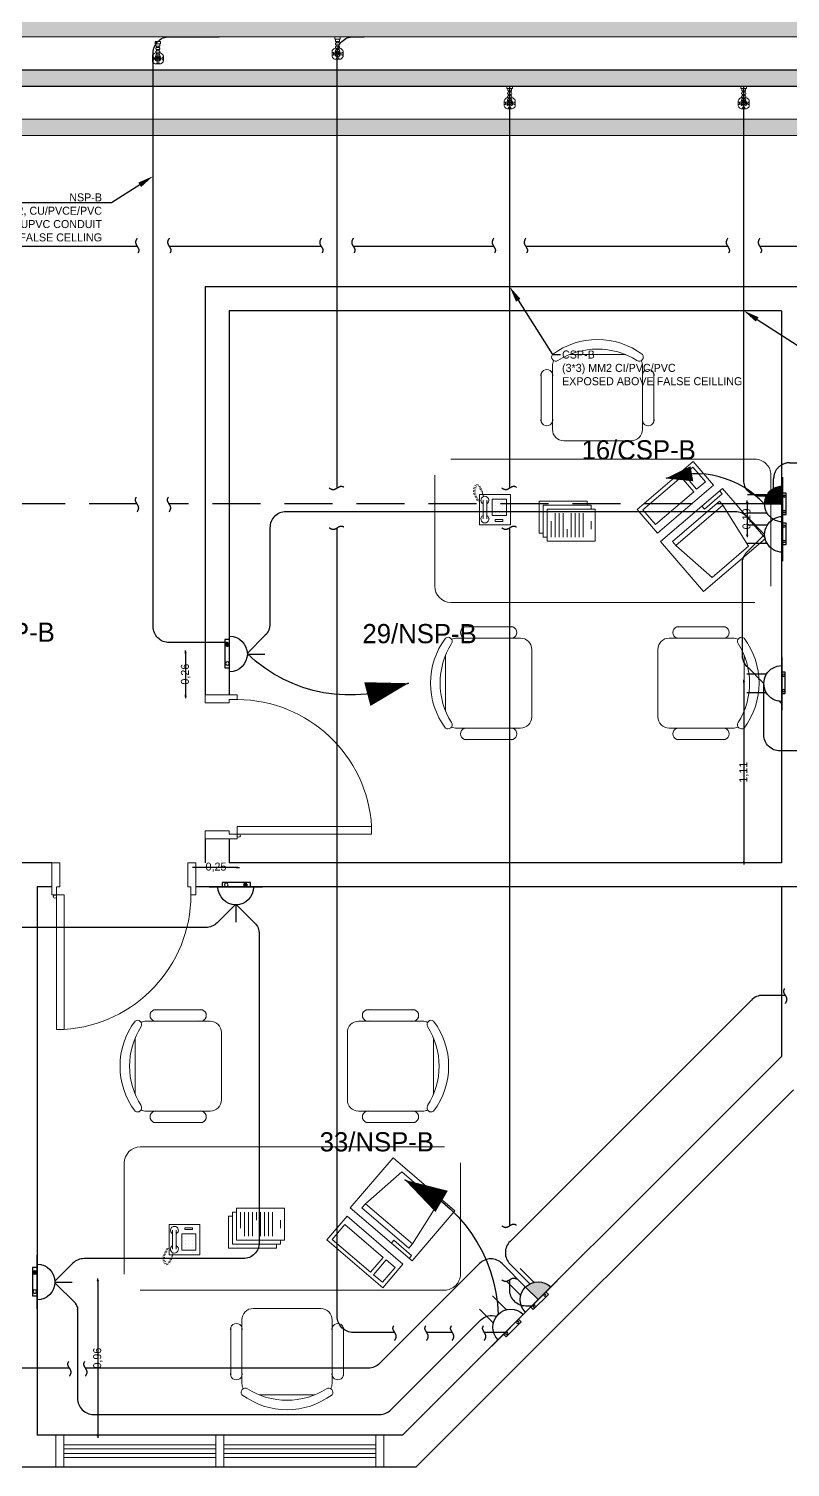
# Model space of a CAD drawing. Extents: x -1451 to 148, y -12854 to 856.
# Drawn here: x 60.62 to 65.38, y 338.9 to 347.89 of the extents above; entities that cross this region are included whole.
import ezdxf
from ezdxf import colors
from ezdxf.entities.mleader import LeaderData, LeaderLine
from ezdxf.enums import TextEntityAlignment as Align
from ezdxf.math import Vec2, Vec3

# ---------------------------------------------------------------- set-up
doc = ezdxf.new("R2010")
doc.units = 0
doc.header["$LTSCALE"] = 0.15
for name, pattern in [('CONTINOUS', [0]), ('HIDDEN', [0.375, 0.25, -0.125]), ('HIDDEN-Z', [3, 2, -1])]:
    doc.linetypes.add(name, pattern=pattern)
doc.layers.get('0').update_dxf_attribs({"color": 252})
doc.layers.get('Defpoints').update_dxf_attribs({"color": 252})
for name, color, linetype in [('0 BDH', 252, 'Continuous'), ('0 DISCON', 252, 'Continuous'), ('0 NORMAL WIRING', 252, 'Continuous'), ('0 sockets', 252, 'Continuous'), ('0 TEXTT', 4, 'Continuous'), ('0 TRATS', 252, 'Continuous'), ('0 UPS WIRING', 252, 'Continuous'), ('0 WIRING 3', 4, 'Continuous'), ('AUTOINCR', 7, 'Continuous'), ('CPTOOLS-TRAY', 1, 'Continuous'), ('E-SOCK', 2, 'Continuous'), ('TEXT', 3, 'Continuous'), ('WIRING', 4, 'Continuous')]:
    doc.layers.add(name, color=color, linetype=linetype)
for name, color, linetype, lineweight in [('0 DIM', 6, 'Continuous', 5), ('0 LEGEND', 140, 'Continuous', 0), ('anal', 252, 'Continuous', 20), ('DOOR', 252, 'Continuous', 20), ('EL-PULL BOX-50', 3, 'Continuous', 0), ('sofa', 252, 'Continuous', 9), ('TMG-LC-ACCEORISE', 1, 'Continuous', 0), ('wall', 252, 'Continuous', 30)]:
    doc.layers.add(name, color=color, linetype=linetype, lineweight=lineweight)
doc.styles.add('SDC-TEXT-ARB', font='sdc-arb.shx')
doc.dimstyles.new('ISO-25', dxfattribs={"dimtxt": 0.05, "dimasz": 0.01, "dimexe": 0, "dimexo": 0, "dimtad": 0, "dimtoh": 1, "dimtxsty": 'Standard', "dimblk": 'CLOSED', "dimcen": 2.5, "dimse1": 1, "dimse2": 1, "dimclrd": 1, "dimadec": 0, "dimazin": 0, "dimtfac": 1, "dimtix": 1, "dimtmove": 1, "dimatfit": 0, "dimfxl": 1, "dimarcsym": 0})

# ---------------------------------------------------------------- blocks, each defined once
blk = doc.blocks.new('D90')
at = {"layer": 'DOOR'}
for points in [[(0.03, 0.2), (0.03, 1.04), (0.0783, 1.04), (0.0783, 0.2)], [(0.03, 0.2), (0, 0.2), (0, 0), (0.05, 0), (0.05, 0.15), (0.03, 0.15)], [(0.87, 0.2), (0.9, 0.2), (0.9, 0), (0.85, 0), (0.85, 0.15), (0.87, 0.15)]]:
    blk.add_lwpolyline(points, close=True, dxfattribs=at)
blk.add_circle((0.02, 0.21), 0.01, dxfattribs=at)
blk.add_arc((0.0251, 0.1967), 0.8449, 0.22177, 86.38894, dxfattribs=at)
blk = doc.blocks.new('CHAIR7')
for p, q in [((20, 12), (3, 12)), ((5.12, 15.04), (17.88, 15.04)), ((0, 9), (0, -9)), ((23, -7.44), (23, 7.44)), ((3, -12), (20, -12)), ((5.12, -15), (17.88, -15))]:
    blk.add_line(p, q)
for centre, radius, start, end in [((3, 9), 3, 90, 180), ((5.56, 13.54), 1.56, 73.7398, 286.2602), ((17.44, 13.54), 1.56, 253.7398, 106.2602), ((20, 9), 3, 62.4156, 90), ((22.34, 11.12), 1.1, 53.3099, 212.0274), ((7, 0), 20, 323.1301, 36.8699), ((4.82, 0), 19.64, 327.5758, 32.4242), ((3, -9), 3, 180, 270), ((22.34, -11.12), 1.1, 147.9726, 306.6901), ((5.56, -13.5), 1.56, 73.7398, 286.2602), ((17.44, -13.5), 1.56, 253.7398, 106.2602), ((20, -9), 3, 270, 297.5844)]:
    blk.add_arc(centre, radius, start, end)
blk = doc.blocks.new('RECTANG')
for p, q in [((1, 1), (0, 1)), ((0, 1), (0, 0)), ((1, 0), (1, 1)), ((0, 0), (1, 0))]:
    blk.add_line(p, q)
blk = doc.blocks.new('IBMAT', base_point=(61, 306))
for p, q in [((75, 307), (75, 306)), ((81, 307), (75, 307)), ((81, 306), (81, 307))]:
    blk.add_line(p, q)
at = {"xscale": 21, "yscale": 17, "zscale": 21}
blk.add_blockref('RECTANG', (61, 306), dxfattribs=at)
blk = doc.blocks.new('KEYBOARD', base_point=(60, 294))
for p, xscale, yscale, zscale in [((60, 294), 19, 8, 19), ((61, 295), 13, 5, 13), ((75, 295), 3, 5, 3)]:
    blk.add_blockref('RECTANG', p, dxfattribs=dict(xscale=xscale, yscale=yscale, zscale=zscale))
blk = doc.blocks.new('FNCOMP')
for p, q in [((-6.64, 16.23), (-8.5, 3.5)), ((6.08, 16.23), (-6.64, 16.23)), ((8, 3.5), (6.08, 16.23)), ((-8.5, 3.5), (-8.5, 2.04)), ((8, 3.5), (-8.5, 3.5)), ((-8.5, 2.04), (8, 2.04)), ((8, 2.04), (8, 3.5))]:
    blk.add_line(p, q)
at = {"xscale": 1.033846153846154, "yscale": 1.033846153846154, "zscale": 1.033846153846154}
for name, p in [('IBMAT', (-10.86, 0)), ('KEYBOARD', (-10.05, -10.5))]:
    blk.add_blockref(name, p, dxfattribs=at)
blk = doc.blocks.new('FNPHONE')
for p, q in [((-7.29, 6.54), (-7.29, 1.54)), ((-6.29, 6.54), (-6.29, 1.54)), ((-3.87, 4.85), (-3.87, 4.85)), ((-3.87, 3.91), (-3.87, 3.91)), ((-2.94, 4.85), (-2.94, 4.85)), ((-2.94, 3.91), (-2.94, 3.91)), ((-2, 4.85), (-2, 4.85)), ((-2, 3.91), (-2, 3.91)), ((-9.1, 0.22), (-9.7, 0.02)), ((-8.9, 0.62), (-9.5, 0.42)), ((-8.7, 1.02), (-9.3, 0.82)), ((-8.5, 1.42), (-9.1, 1.22)), ((-8.3, 1.82), (-8.9, 1.62)), ((-7.14, 0.56), (-7.5, -0.58)), ((-3.87, 2.97), (-3.87, 2.97)), ((-3.87, 2.03), (-3.87, 2.03)), ((-2.94, 2.97), (-2.94, 2.97)), ((-2.94, 2.03), (-2.94, 2.03)), ((-2, 2.97), (-2, 2.97)), ((-2, 2.03), (-2, 2.03)), ((-9.3, -0.18), (-9.9, -0.38)), ((-9.3, -0.58), (-9.9, -0.78)), ((-9.3, -0.98), (-9.9, -1.18)), ((-9.3, -1.38), (-9.9, -1.58)), ((-9.1, -1.78), (-9.7, -1.98)), ((-8.9, -2.18), (-9.5, -2.38)), ((-8.43, -2.46), (-9.03, -2.66)), ((-7.9, -1.98), (-8.5, -2.18)), ((-7.7, -1.58), (-8.3, -1.78)), ((-7.5, -1.18), (-8.1, -1.38)), ((-7.3, -0.78), (-7.9, -0.98))]:
    blk.add_line(p, q)
for centre, start, end in [((-6.79, 6.54), 298.4915, 241.5085), ((-6.79, 1.54), 118.4915, 61.5085)]:
    blk.add_arc(centre, 1.05, start, end)
for p, xscale, yscale, zscale in [((-8.21, 0), 8.20528234483245, 8.104073169521023, 8.20528234483245), ((-4.81, 1.25), 3.75, 4.375, 3.75), ((-4.03, 6.72), 2.03125, 0.46875, 2.03125)]:
    blk.add_blockref('RECTANG', p, dxfattribs=dict(xscale=xscale, yscale=yscale, zscale=zscale))
blk = doc.blocks.new('ARCH')
at = {"layer": 'anal'}
for p, q in [((60.7918, 339), (60.7918, 339.1)), ((62.8418, 339.1), (60.7918, 339.1)), ((60.8418, 339.1), (60.8418, 338.9)), ((61.7918, 339.1), (61.7918, 338.9)), ((61.8418, 339.1), (61.8418, 338.9)), ((62.7918, 339.1), (62.7918, 338.9)), ((62.8418, 339), (62.8418, 339.1)), ((60.7918, 339), (60.7918, 338.9)), ((61.7918, 339.04), (60.8418, 339.04)), ((61.7918, 339.015), (60.8418, 339.015)), ((60.8418, 339), (60.8418, 338.9)), ((61.7918, 338.985), (60.8418, 338.985)), ((62.7918, 339.04), (61.8418, 339.04)), ((62.7918, 339.015), (61.8418, 339.015)), ((62.7918, 338.985), (61.8418, 338.985)), ((62.7918, 339), (62.7918, 338.9)), ((62.8418, 339), (62.8418, 338.9)), ((62.8418, 338.9), (60.7918, 338.9)), ((61.7918, 338.96), (60.8418, 338.96)), ((62.7918, 338.96), (61.8418, 338.96))]:
    blk.add_line(p, q, dxfattribs=at)
at = {"layer": 'sofa'}
for p, q in [((63.1591, 344.4032), (63.1591, 345.0976)), ((65.1591, 344.3032), (63.2591, 344.3032)), ((65.1591, 344.3032), (63.2591, 344.3032)), ((63.2196, 340.9008), (61.3196, 340.9008)), ((61.2196, 340.8008), (61.2196, 340.1064))]:
    blk.add_line(p, q, dxfattribs=at)
for points in [[(63.2591, 345.1976), (65.1591, 345.1976, -0.414214), (65.2591, 345.0976), (65.2591, 344.4032)], [(61.3196, 340.0064), (63.2196, 340.0064, 0.414214), (63.3196, 340.1064), (63.3196, 340.8008)]]:
    blk.add_lwpolyline(points, format="xyb", dxfattribs=at)
for points in [[(63.8356, 344.7361), (63.8106, 344.7361), (63.8106, 344.9361), (64.1106, 344.9361), (64.1106, 344.9111)], [(63.8606, 344.7111), (63.8356, 344.7111), (63.8356, 344.9111), (64.1356, 344.9111), (64.1356, 344.8861)], [(64.1606, 344.6861), (63.8606, 344.6861), (63.8606, 344.8861), (64.1606, 344.8861), (64.1606, 344.6861)], [(63.8856, 344.7111), (63.8856, 344.8111)], [(63.9106, 344.7111), (63.9106, 344.8611)], [(63.9356, 344.7111), (63.9356, 344.8611)], [(63.9606, 344.7111), (63.9606, 344.8611)], [(64.0106, 344.7111), (64.0106, 344.8611)], [(64.0356, 344.7111), (64.0356, 344.8611)], [(64.0606, 344.7111), (64.0606, 344.8611)], [(64.0856, 344.7111), (64.0856, 344.8611)], [(64.1356, 344.7611), (64.1356, 344.8111)], [(63.9856, 344.7111), (63.9856, 344.7611)], [(62.221, 340.518), (61.921, 340.518), (61.921, 340.318), (62.221, 340.318), (62.221, 340.518)], [(61.896, 340.468), (61.871, 340.468), (61.871, 340.268), (62.171, 340.268), (62.171, 340.293)], [(61.921, 340.493), (61.896, 340.493), (61.896, 340.293), (62.196, 340.293), (62.196, 340.318)], [(61.946, 340.493), (61.946, 340.393)], [(61.971, 340.493), (61.971, 340.343)], [(61.996, 340.493), (61.996, 340.343)], [(62.021, 340.493), (62.021, 340.343)], [(62.046, 340.493), (62.046, 340.443)], [(62.071, 340.493), (62.071, 340.343)], [(62.096, 340.493), (62.096, 340.343)], [(62.121, 340.493), (62.121, 340.343)], [(62.146, 340.493), (62.146, 340.343)], [(62.196, 340.443), (62.196, 340.393)]]:
    blk.add_lwpolyline(points, dxfattribs=at)
for centre, start, end in [((63.2591, 344.4032), 180, 270), ((63.2591, 344.4032), 180, 270), ((61.3196, 340.8008), 90, 180)]:
    blk.add_arc(centre, 0.1, start, end, dxfattribs=at)
at = {"layer": 'wall'}
for p, q in [((69.075, 346.275), (61.725, 346.275)), ((61.725, 346.275), (61.725, 343.7255)), ((61.875, 346.125), (61.875, 343.7255)), ((65.325, 346.125), (61.875, 346.125)), ((65.325, 346.125), (65.325, 342.675)), ((61.725, 342.8255), (61.725, 342.675)), ((61.875, 342.8255), (61.875, 342.675)), ((60.7663, 342.675), (60.4337, 342.675)), ((65.325, 342.675), (61.875, 342.675)), ((60.675, 342.525), (60.675, 339.1)), ((60.7663, 342.525), (60.675, 342.525)), ((65.325, 342.525), (61.6663, 342.525)), ((65.325, 342.525), (65.325, 341.4664)), ((65.325, 341.4664), (62.9586, 339.1)), ((65.4, 341.2586), (63.0414, 338.9)), ((62.9586, 339.1), (60.675, 339.1)), ((63.0414, 338.9), (58.1586, 338.9))]:
    blk.add_line(p, q, dxfattribs=at)
at = {"layer": 'DOOR', "xscale": -1}
for p, rotation in [((61.725, 342.8255), 270), ((60.7663, 342.675), 180)]:
    blk.add_blockref('D90', p, dxfattribs=dict(at, rotation=rotation))
at = {"layer": 'sofa'}
for name, p, xscale, yscale, zscale, rotation in [('CHAIR7', (64.1757, 345.3122), -0.0234375, 0.0234375, 0.0234375, 270), ('FNCOMP', (64.7636, 344.8495), -0.02343749999997079, 0.0234375, 0.0234375, 220.6012946452155), ('FNPHONE', (63.6315, 344.9773), -0.0234375, 0.0234375, 0.0234375, 180), ('CHAIR7', (63.7656, 343.7985), 0.0234375, 0.0234375, 0.0234375, 180), ('CHAIR7', (64.5526, 343.7985), -0.0234375, 0.0234375, 0.0234375, 180), ('FNCOMP', (62.8241, 340.3545), 0.02343749999997079, 0.02343749999997079, 0.02343749999997079, 319.3987053547845), ('CHAIR7', (62.2362, 339.8918), 0.0234375, 0.0234375, 0.0234375, 270)]:
    blk.add_blockref(name, p, dxfattribs=dict(at, xscale=xscale, yscale=yscale, zscale=zscale, rotation=rotation))
at = {"layer": 'sofa', "yscale": 0.0234375, "zscale": 0.0234375}
for name, p, xscale in [('CHAIR7', (61.826, 341.4056), -0.0234375), ('CHAIR7', (62.6131, 341.4056), 0.0234375), ('FNPHONE', (61.692, 340.2267), 0.0234375)]:
    blk.add_blockref(name, p, dxfattribs=dict(at, xscale=xscale))
blk = doc.blocks.new('s')
at = {"layer": '0 BDH', "linetype": 'ByBlock'}
h = blk.add_hatch(dxfattribs=at)
h.set_pattern_fill('ANGLE', color=2)
h.set_pattern_definition([(0, (-147.759, -393.318), (0, 6.985), [5.08, -1.905]), (90, (-147.759, -393.318), (-6.985, 4e-16), [5.08, -1.905])])
h.paths.add_polyline_path([(0.073, 0.002, 1), (0.054, 0.002, 1)])
at = {"layer": '0 BDH', "color": 6, "linetype": 'ByBlock'}
blk.add_lwpolyline([(-0.089, 0.015), (0.089, 0.015), (0.089, -0.015), (-0.089, -0.015)], close=True, dxfattribs=at)
for centre in [(-0.064, 0.002), (0.064, 0.002)]:
    blk.add_circle(centre, 0.00918, dxfattribs=at)
blk = doc.blocks.new('*U276')
at = {"layer": 'E-SOCK'}
for p, q in [((-0.077, -0.021), (-0.077, 0.142)), ((0.077, -0.021), (0.077, 0.142)), ((-0.223, -0.149), (0.223, -0.149))]:
    blk.add_line(p, q, dxfattribs=at)
blk.add_arc((0, -0.149), 0.149, 0, 180, dxfattribs=at)
at = {"layer": '0 BDH', "color": 6, "linetype": 'ByBlock'}
blk.add_blockref('s', (-0.005, -0.163), dxfattribs=at)
blk = doc.blocks.new('*U292')
at = {"linetype": 'ByBlock'}
h = blk.add_hatch(dxfattribs=at)
h.set_pattern_fill('ANGLE', color=2)
h.set_pattern_definition([(0, (-301.6926, 2.516), (0, 6.985), [5.08, -1.905]), (90, (-301.6926, 2.516), (-6.985, 4e-16), [5.08, -1.905])])
h.paths.add_polyline_path([(87, -25, 1), (127, -25, 1)])
at = {"color": 6, "linetype": 'ByBlock'}
blk.add_lwpolyline([(-154, 0), (164, 0), (164, -52), (-154, -52)], close=True, dxfattribs=at)
for centre in [(-107, -25), (107, -25)]:
    blk.add_circle(centre, 20.1, dxfattribs=at)
at = {"layer": 'E-SOCK'}
for p, q in [((0, 200), (0, 395)), ((-300, 0), (300, 0))]:
    blk.add_line(p, q, dxfattribs=at)
blk.add_arc((0, 0), 200, 0, 180, dxfattribs=at)
blk = doc.blocks.new('*U282')
at = {"layer": 'E-SOCK'}
h = blk.add_hatch(color=256, dxfattribs=at)
h.dxf.hatch_style = 1
h.paths.add_polyline_path([(0, 0.074, 0.414214), (-0.149, -0.074), (0, -0.074)])
for p, q in [((-0.077, 0.053), (-0.077, 0.217)), ((0.077, 0.053), (0.077, 0.217)), ((-0.223, -0.074), (0.223, -0.074))]:
    blk.add_line(p, q, dxfattribs=at)
blk.add_lwpolyline([(0, 0.074), (0, -0.074)], dxfattribs=at)
blk.add_arc((0, -0.074), 0.149, 0, 180, dxfattribs=at)
at = {"layer": '0 BDH', "color": 6, "linetype": 'ByBlock'}
blk.add_blockref('s', (-0.001, -0.089), dxfattribs=at)
blk = doc.blocks.new('*U277')
at = {"layer": 'E-SOCK'}
for p, q in [((-0.077, -0.021), (-0.077, 0.142)), ((0.077, -0.021), (0.077, 0.142)), ((-0.223, -0.149), (0.223, -0.149))]:
    blk.add_line(p, q, dxfattribs=at)
blk.add_arc((0, -0.149), 0.149, 0, 180, dxfattribs=at)
at = {"layer": '0 BDH', "color": 6, "linetype": 'ByBlock'}
blk.add_blockref('s', (-0.005, -0.163), dxfattribs=at)
blk = doc.blocks.new('endtick', base_point=(-3267.27, -69559.4))
at = {"layer": 'WIRING', "color": 2, "linetype": 'HIDDEN'}
blk.add_spline([(-3267.27, -69509.4), (-3276.985, -69534.4), (-3267.27, -69559.4), (-3256.425, -69584.4), (-3267.27, -69609.4)], degree=3, dxfattribs=at)
blk = doc.blocks.new('*U64')
at = {"transparency": 33554687}
blk.add_line((-558.4, 70.7), (-626.2, 129.6), dxfattribs=at)
blk.add_lwpolyline([(-626.2, 129.6, 0, 96, 0), (-492.9, 30.1, 96, 96, 0)], format="xyseb", dxfattribs=at)
at = {"ltscale": 0.2, "transparency": 33554687}
blk.add_arc((-214.3, 542.2), 583, 225.0509, 291.5678, dxfattribs=at)
blk = doc.blocks.new('N')
at = {"layer": 'TEXT', "transparency": 33554687, "xscale": -0.0016, "yscale": 0.0016, "zscale": 0.0016, "rotation": 68.01807446485657}
blk.add_blockref('*U64', (0, 0), dxfattribs=at)
blk = doc.blocks.new('U')
at = {"color": 2, "transparency": 33554687}
blk.add_line((0.2034, 0.5248), (0.1838, 0.6124), dxfattribs=at)
blk.add_lwpolyline([(0.1838, 0.6124, 0, 0.096, 0), (0.2079, 0.4479, 0.096, 0.096, 0)], format="xyseb", dxfattribs=at)
at = {"color": 2, "ltscale": 0.2, "transparency": 33554687}
blk.add_arc((-0.375, 0.4464), 0.583, 310.035, 16.55191, dxfattribs=at)
blk = doc.blocks.new('*U299')
at = {"layer": 'CPTOOLS-TRAY'}
h = blk.add_hatch(dxfattribs=at)
h.set_pattern_fill('HEX', color=0, scale=0.005)
h.paths.add_polyline_path([(0.05, 46.3971), (-0.05, 46.3971), (-0.05, 0), (0.05, 0)])
at = {"layer": 'CPTOOLS-TRAY', "color": 0}
blk.add_lwpolyline([(0.05, 46.3971), (-0.05, 46.3971), (-0.05, 0), (0.05, 0)], close=True, dxfattribs=at)
blk = doc.blocks.new('K7X7X1U5B4')
at = {"layer": '0 WIRING 3', "color": 0, "linetype": 'ByBlock', "rotation": 270}
blk.add_blockref('*U299', (44.2716, 347.5774), dxfattribs=at)
blk = doc.blocks.new('*U237')
at = {"layer": 'CPTOOLS-TRAY'}
h = blk.add_hatch(dxfattribs=at)
h.set_pattern_fill('HEX', color=0, scale=0.005)
h.paths.add_polyline_path([(0.05, 45.3064), (-0.05, 45.3064), (-0.05, 0), (0.05, 0)])
at = {"layer": 'CPTOOLS-TRAY', "color": 0}
blk.add_lwpolyline([(0.05, 45.3064), (-0.05, 45.3064), (-0.05, 0), (0.05, 0)], close=True, dxfattribs=at)
blk = doc.blocks.new('C5A2A8X4T8')
at = {"layer": '0 TRATS', "color": 0, "linetype": 'ByBlock', "rotation": 89.99340479670673}
blk.add_blockref('*U237', (90.3619, 347.268), dxfattribs=at)
blk = doc.blocks.new('*U258')
at = {"layer": 'CPTOOLS-TRAY'}
h = blk.add_hatch(dxfattribs=at)
h.set_pattern_fill('HEX', color=0, scale=0.005)
h.paths.add_polyline_path([(0.05, 45.5318), (-0.05, 45.5318), (-0.05, 0), (0.05, 0)])
at = {"layer": 'CPTOOLS-TRAY', "color": 0}
blk.add_lwpolyline([(0.05, 45.5318), (-0.05, 45.5318), (-0.05, 0), (0.05, 0)], close=True, dxfattribs=at)
blk = doc.blocks.new('W2J0O4G0K3')
at = {"layer": '0 TRATS', "color": 0, "linetype": 'ByBlock', "rotation": 89.99794390025974}
blk.add_blockref('*U258', (90.9795, 347.8855), dxfattribs=at)
blk = doc.blocks.new('JUNCTION BOX 2')
at = {"layer": 'TMG-LC-ACCEORISE', "color": 1, "ltscale": 0.4}
blk.add_lwpolyline([(-27, -85), (27, -85, 0.198912), (40, -79), (54, -66, 0.198912), (59, -53), (59, 2, 0.198912), (54, 15), (40, 28, 0.198912), (27, 34), (-27, 34, 0.198912), (-40, 28), (-54, 15, 0.198912), (-60, 2), (-60, -25), (-60, -53, 0.198912), (-54, -66), (-40, -79, 0.198912)], format="xyb", close=True, dxfattribs=at)
for points in [[(-14, 34), (12, 34), (12, 20), (-14, 20)], [(-60, -12), (-60, -39), (-45, -39), (-45, -12)], [(-14, -85), (12, -85), (12, -71), (-14, -71)], [(59, -12), (59, -39), (45, -39), (45, -12)]]:
    blk.add_lwpolyline(points, close=True, dxfattribs=at)
at = {"layer": 'TMG-LC-ACCEORISE', "color": 1}
for points in [[(0, 7), (0, -58)], [(-32, -25), (32, -25)]]:
    blk.add_lwpolyline(points, dxfattribs=at)
blk.add_circle((0, -25), 32.2, dxfattribs=at)
blk = doc.blocks.new('EMT CON. ADAPTER')
at = {"linetype": 'CONTINOUS'}
for points in [[(-60, 25), (-60, -25), (-30, -25), (-30, 25)], [(0, 35), (-30, 35), (-30, -35), (0, -35)]]:
    blk.add_lwpolyline(points, close=True, dxfattribs=at)
blk = doc.blocks.new('WERG')
at = {"layer": '0 LEGEND', "color": 1, "ltscale": 0.05}
for p, q in [((-43, 16), (-43, -16)), ((-27, 26), (-33, 26)), ((-17, 17), (0, 17)), ((-17, -16), (-17, 16)), ((-33, -26), (-27, -26)), ((-17, -17), (0, -17))]:
    blk.add_line(p, q, dxfattribs=at)
for centre, start, end in [((-33, 16), 90.0002, 180.0002), ((-27, 16), 0.0002, 90.0002), ((-33, -16), 180.0002, 270.0002), ((-27, -16), 270.0002, 0.0002)]:
    blk.add_arc(centre, 10, start, end, dxfattribs=at)
blk = doc.blocks.new('*U304')
at = {"layer": '0 LEGEND', "ltscale": 0.05}
for p in [(-189, 0), (-146, 0), (-103, 0), (-60, 0)]:
    blk.add_blockref('WERG', p, dxfattribs=at)
at = {"layer": '0 LEGEND', "ltscale": 0.05, "xscale": -1, "rotation": 180}
blk.add_blockref('EMT CON. ADAPTER', (0, 0), dxfattribs=at)
blk = doc.blocks.new('DD')
at = {"layer": 'EL-PULL BOX-50', "extrusion": (-3.54521e-15, -0.013854, 0.999904), "xscale": -0.002311763713811701, "yscale": 0.002311763713811701, "zscale": 0.002311763713811699, "rotation": 180}
blk.add_blockref('JUNCTION BOX 2', (0, 0.367, -0.001), dxfattribs=at)
at = {"layer": 'EL-PULL BOX-50', "xscale": -0.001964999156739888, "yscale": 0.001964999156739888, "zscale": 0.001964999156739888, "rotation": 90}
blk.add_blockref('*U304', (0, 0), dxfattribs=at)
blk = doc.blocks.new('_Closed')
at = {"color": 0, "linetype": 'ByBlock', "lineweight": -2}
for p, q in [((-1, 0.17), (0, 0)), ((-1, 0.17), (-1, -0.17)), ((0, 0), (-1, -0.17)), ((0, 0), (-1, 0))]:
    blk.add_line(p, q, dxfattribs=at)
blk = doc.blocks.new('*D459')
at = {"layer": '0 DIM', "color": 1, "linetype": 'ByBlock', "lineweight": -2, "transparency": 16777216}
for p, q in [((61.6563, 342.6477), (61.6463, 342.6477)), ((61.9189, 342.6477), (61.6663, 342.6477)), ((61.9289, 342.6477), (61.9389, 342.6477))]:
    blk.add_line(p, q, dxfattribs=at)
at = {"layer": 'Defpoints', "color": 0, "linetype": 'ByBlock', "transparency": 16777216}
for p in [(61.6663, 342.6477), (61.6663, 342.5395), (61.9189, 342.5395)]:
    blk.add_point(p, dxfattribs=at)
at = {"layer": '0 DIM', "color": 1, "linetype": 'ByBlock', "lineweight": -2, "transparency": 16777216, "xscale": 0.01, "yscale": 0.01, "zscale": 0.01}
blk.add_blockref('_Closed', (61.6663, 342.6477), dxfattribs=at)
at = {"layer": '0 DIM', "color": 1, "linetype": 'ByBlock', "lineweight": -2, "transparency": 16777216, "xscale": 0.01, "yscale": 0.01, "zscale": 0.01, "rotation": 180}
blk.add_blockref('_Closed', (61.9189, 342.6477), dxfattribs=at)
at = {"layer": '0 DIM', "color": 0, "linetype": 'ByBlock', "transparency": 16777216, "insert": (61.7926, 342.6477), "char_height": 0.05, "attachment_point": 5}
blk.add_mtext('0,25', dxfattribs=at)
blk = doc.blocks.new('*D461')
at = {"layer": '0 DIM', "color": 1, "linetype": 'ByBlock', "lineweight": -2, "transparency": 16777216}
for p, q in [((61.0551, 340.0696), (61.0551, 340.0796)), ((61.0551, 340.0596), (61.0551, 339.1039)), ((61.0551, 339.0939), (61.0551, 339.0839))]:
    blk.add_line(p, q, dxfattribs=at)
at = {"layer": 'Defpoints', "color": 0, "linetype": 'ByBlock', "transparency": 16777216}
for p in [(60.6605, 340.0596), (60.6605, 339.1039), (61.0551, 339.1039)]:
    blk.add_point(p, dxfattribs=at)
at = {"layer": '0 DIM', "color": 1, "linetype": 'ByBlock', "lineweight": -2, "transparency": 16777216, "xscale": 0.01, "yscale": 0.01, "zscale": 0.01}
for p, rotation in [((61.0551, 340.0596), 270), ((61.0551, 339.1039), 90)]:
    blk.add_blockref('_Closed', p, dxfattribs=dict(at, rotation=rotation))
at = {"layer": '0 DIM', "color": 0, "linetype": 'ByBlock', "transparency": 16777216, "insert": (61.0551, 339.5817), "char_height": 0.05, "attachment_point": 5, "rotation": 90}
blk.add_mtext('0,96', dxfattribs=at)
blk = doc.blocks.new('*D480')
at = {"layer": '0 DIM', "color": 1, "linetype": 'ByBlock', "lineweight": -2, "transparency": 16777216}
for p, q in [((65.091, 343.8096), (65.091, 343.8196)), ((65.091, 343.7996), (65.091, 342.6846)), ((65.091, 342.6746), (65.091, 342.6646))]:
    blk.add_line(p, q, dxfattribs=at)
at = {"layer": 'Defpoints', "color": 0, "linetype": 'ByBlock', "transparency": 16777216}
for p in [(65.3377, 343.7996), (65.091, 342.6846), (65.3377, 342.6846)]:
    blk.add_point(p, dxfattribs=at)
at = {"layer": '0 DIM', "color": 1, "linetype": 'ByBlock', "lineweight": -2, "transparency": 16777216, "xscale": 0.01, "yscale": 0.01, "zscale": 0.01}
for p, rotation in [((65.091, 343.7996), 270), ((65.091, 342.6846), 90)]:
    blk.add_blockref('_Closed', p, dxfattribs=dict(at, rotation=rotation))
at = {"layer": '0 DIM', "color": 0, "linetype": 'ByBlock', "transparency": 16777216, "insert": (65.091, 343.2421), "char_height": 0.05, "attachment_point": 5, "rotation": 90}
blk.add_mtext('1,11', dxfattribs=at)
blk = doc.blocks.new('*D483')
at = {"layer": '0 DIM', "color": 1, "linetype": 'ByBlock', "lineweight": -2, "transparency": 16777216}
for p, q in [((65.1109, 344.9286), (65.1109, 344.9386)), ((65.1109, 344.9186), (65.1109, 344.7301)), ((65.1109, 344.7201), (65.1109, 344.7101))]:
    blk.add_line(p, q, dxfattribs=at)
at = {"layer": 'Defpoints', "color": 0, "linetype": 'ByBlock', "transparency": 16777216}
for p in [(65.3429, 344.9186), (65.1109, 344.7301), (65.3429, 344.7301)]:
    blk.add_point(p, dxfattribs=at)
at = {"layer": '0 DIM', "color": 1, "linetype": 'ByBlock', "lineweight": -2, "transparency": 16777216, "xscale": 0.01, "yscale": 0.01, "zscale": 0.01}
for p, rotation in [((65.1109, 344.9186), 270), ((65.1109, 344.7301), 90)]:
    blk.add_blockref('_Closed', p, dxfattribs=dict(at, rotation=rotation))
at = {"layer": '0 DIM', "color": 0, "linetype": 'ByBlock', "transparency": 16777216, "insert": (65.1109, 344.8244), "char_height": 0.05, "attachment_point": 5, "rotation": 90}
blk.add_mtext('0,19', dxfattribs=at)
blk = doc.blocks.new('*D484')
at = {"layer": '0 DIM', "color": 1, "linetype": 'ByBlock', "lineweight": -2, "transparency": 16777216}
for p, q in [((61.603, 343.9933), (61.603, 344.0033)), ((61.603, 343.9833), (61.603, 343.7255)), ((61.603, 343.7155), (61.603, 343.7055))]:
    blk.add_line(p, q, dxfattribs=at)
at = {"layer": 'Defpoints', "color": 0, "linetype": 'ByBlock', "transparency": 16777216}
for p in [(61.8626, 343.9833), (61.603, 343.7255), (61.8626, 343.7255)]:
    blk.add_point(p, dxfattribs=at)
at = {"layer": '0 DIM', "color": 1, "linetype": 'ByBlock', "lineweight": -2, "transparency": 16777216, "xscale": 0.01, "yscale": 0.01, "zscale": 0.01}
for p, rotation in [((61.603, 343.9833), 270), ((61.603, 343.7255), 90)]:
    blk.add_blockref('_Closed', p, dxfattribs=dict(at, rotation=rotation))
at = {"layer": '0 DIM', "color": 0, "linetype": 'ByBlock', "transparency": 16777216, "insert": (61.603, 343.8544), "char_height": 0.05, "attachment_point": 5, "rotation": 90}
blk.add_mtext('0,26', dxfattribs=at)

msp = doc.modelspace()

# ---------------------------------------------------------------- linework, layer by layer
at = {"layer": '0 NORMAL WIRING', "color": 3}
for points in [[(59.9133, 346.5277), (61.3, 346.5277)], [(61.5, 346.5277), (62.45, 346.5277)], [(62.65, 346.5277), (63.5273, 346.5277)], [(63.7273, 346.5277), (64.9892, 346.5277)], [(65.3288, 343.6677), (65.3109, 343.6856)]]:
    msp.add_lwpolyline(points, dxfattribs=at)
for points in [[(65.1892, 346.5277), (65.4707, 346.5277, -0.198913), (65.5414, 346.4985), (65.6536, 346.3863)], [(65.2201, 344.7278), (65.1079, 344.8399, 0.198912), (65.0372, 344.8692), (62.2298, 344.8692, 0.414214), (62.1298, 344.7692), (62.1298, 344.1683, -0.198912), (62.1006, 344.0976), (61.9884, 343.9855)], [(65.2201, 344.7278), (65.1079, 344.6156, 0.198912), (65.0787, 344.5449), (65.0787, 343.9742, 0.198912), (65.1079, 343.9035), (65.2155, 343.796)], [(65.5852, 343.6682), (65.6973, 343.5561, -0.198912), (65.7266, 343.4853), (65.7266, 343.4481, -0.414214), (65.6535, 343.375), (65.3155, 343.375, -0.414214), (65.2155, 343.475), (65.2155, 343.7977)], [(61.912, 342.4137), (61.7999, 342.3015, -0.198912), (61.7292, 342.2723), (59.4708, 342.2723, -0.198912), (59.4001, 342.3015), (59.288, 342.4137)], [(61.9213, 342.4137), (62.0334, 342.3016, -0.198912), (62.0627, 342.2309), (62.0627, 340.3033, -0.414214), (61.9627, 340.2033), (60.9691, 340.2033, 0.198912), (60.8984, 340.174), (60.7863, 340.0619)], [(60.9277, 339.8803), (60.9278, 339.8808, 0.245448), (60.914, 339.925), (60.7863, 340.0527)]]:
    msp.add_lwpolyline(points, format="xyb", dxfattribs=at)
at = {"layer": '0 sockets', "color": 1, "linetype": 'ByBlock'}
for points in [[(61.8635, 344.0517), (61.5, 344.0517, -0.414214), (61.4, 344.1517), (61.4, 347.7366, -0.414214), (61.5, 347.8366), (61.8123, 347.8366)], [(62.55, 345.0177), (62.55, 347.7366, -0.414214), (62.65, 347.8366), (62.7185, 347.8366)], [(62.9087, 339.7422), (62.65, 339.7422, -0.414214), (62.55, 339.8422), (62.55, 344.7692)]]:
    msp.add_lwpolyline(points, format="xyb", dxfattribs=at)
at = {"layer": '0 sockets', "color": 6, "linetype": 'ByBlock'}
for points in [[(63.6273, 345.0177), (63.6273, 347.5274)], [(63.6273, 340.4083), (63.6273, 344.7692)]]:
    msp.add_lwpolyline(points, dxfattribs=at)
for points in [[(65.3413, 344.9664), (65.1892, 344.9664, -0.414214), (65.0892, 345.0664), (65.0892, 347.5274)], [(63.7792, 339.9072), (63.7273, 339.9072, -0.414214), (63.6273, 340.0072), (63.6273, 340.0713)]]:
    msp.add_lwpolyline(points, format="xyb", dxfattribs=at)
at = {"layer": '0 sockets', "color": 3}
msp.add_lwpolyline([(65.475, 342.525), (65.325, 342.525)], dxfattribs=at)
msp.add_lwpolyline([(60.9273, 339.9011, -0.010853), (60.9277, 339.8803), (60.9277, 339.3299, 0.414214), (61.0277, 339.2299), (62.815, 339.2299, 0.198912), (62.8857, 339.2592), (63.4454, 339.8188, -0.278702), (63.5458, 339.8436)], format="xyb", dxfattribs=at)
at = {"layer": '0 sockets', "color": 1, "linetype": 'ByBlock'}
for points in [[(63.2688, 339.7422), (63.1087, 339.7422)], [(63.6138, 339.7422), (63.4688, 339.7422)]]:
    msp.add_lwpolyline(points, dxfattribs=at)
at = {"layer": '0 UPS WIRING', "color": 2, "linetype": 'HIDDEN-Z'}
msp.add_lwpolyline([(65.276, 345.0137), (65.276, 345.075, -0.414214), (65.376, 345.175), (65.4307, 345.175, -0.414214), (65.5307, 345.075), (65.5307, 344.8465)], format="xyb", dxfattribs=at)
for points in [[(61.3, 344.9177), (59.9133, 344.9177)], [(65.2204, 344.9177), (61.5, 344.9177)]]:
    msp.add_lwpolyline(points, dxfattribs=at)
at = {"layer": '0 UPS WIRING', "color": 2}
for points in [[(65.35, 341.848), (65.2084, 341.848, 0.198915), (65.1377, 341.8187), (63.6295, 340.3105, 0.414214), (63.6295, 340.1691), (63.7533, 340.0453)], [(63.7268, 340.0257), (63.5802, 340.1723, 0.414214), (63.4388, 340.1723), (62.8144, 339.548, -0.198912), (62.7437, 339.5187), (60.9777, 339.5187)]]:
    msp.add_lwpolyline(points, format="xyb", dxfattribs=at)
msp.add_lwpolyline([(60.8777, 339.5187), (60.3223, 339.5187)], dxfattribs=at)

# ---------------------------------------------------------------- block references
at = {"layer": '0 BDH', "color": 6, "linetype": 'ByBlock'}
for name, p, rotation in [('U', (65.2204, 344.9139), 91.90950823126592), ('N', (61.9885, 343.9805), 270), ('N', (63.5548, 339.8537), 44.99711286320132)]:
    msp.add_blockref(name, p, dxfattribs=dict(at, rotation=rotation))
at = {"layer": '0 DISCON', "color": 6, "linetype": 'ByBlock', "xscale": 0.001, "yscale": 0.001, "zscale": 0.001}
for p, rotation in [((65.35, 341.848), 180), ((60.8777, 339.5187), 180.0000000000552), ((60.9777, 339.5187), 180.0000000000552)]:
    msp.add_blockref('endtick', p, dxfattribs=dict(at, rotation=rotation))
at = {"layer": '0 sockets', "color": 3}
msp.add_blockref('ARCH', (0, 0), dxfattribs=at)
for name, p, xscale, yscale, zscale, rotation in [('*U282', (65.276, 344.9177), -0.7500000000000001, 0.7500000000000001, 0.75, 89.9168413281578), ('*U277', (65.2201, 344.7278), -0.7500000000000001, 0.75, -0.7500000000000001, 89.9168413281578), ('*U292', (61.8771, 343.9806), -0.0005570000000000001, 0.0005570000000000001, 0.0005570000000000001, 269.9168413281578), ('*U276', (65.2155, 343.796), -0.7500000000000001, 0.7500000000000001, 0.75, 89.9168413281578), ('*U292', (61.9163, 342.525), -0.000557, 0.000557, 0.000557, 180), ('*U292', (60.675, 340.0569), -0.0005570000000000001, 0.0005570000000000001, 0.0005570000000000001, 269.9999999998891), ('*U282', (63.7662, 339.9863), -0.7499999999999998, 0.7499999999999998, 0.7499999999999998, 44.99999999438833), ('*U276', (63.5548, 339.8537), -0.75, 0.75, 0.75, 44.99999999428545)]:
    msp.add_blockref(name, p, dxfattribs=dict(at, xscale=xscale, yscale=yscale, zscale=zscale, rotation=rotation))
at = {"layer": '0 TRATS', "color": 1, "linetype": 'ByBlock'}
msp.add_blockref('W2J0O4G0K3', (0, 0), dxfattribs=at)
at = {"layer": '0 TRATS', "color": 4, "linetype": 'ByBlock'}
msp.add_blockref('C5A2A8X4T8', (0, 0), dxfattribs=at)
at = {"layer": '0 TRATS', "color": 6, "linetype": 'ByBlock'}
msp.add_blockref('K7X7X1U5B4', (0, 0), dxfattribs=at)
at = {"layer": '0 WIRING 3', "color": 6, "linetype": 'ByBlock'}
for name, p, xscale, yscale, zscale, rotation in [('DD', (61.4293, 347.8073), 0.25, 0.25, 0.25, 180), ('DD', (62.5518, 347.8366), 0.25, 0.25, 0.25, 180), ('DD', (63.6273, 347.5274), 0.25, 0.25, 0.25, 180), ('DD', (65.0892, 347.5274), 0.25, 0.25, 0.25, 180), ('endtick', (61.3, 346.5277), 0.001000000000000022, 0.001000000000000022, 0.001000000000000022, 6.805070969814282e-05), ('endtick', (61.5, 346.5277), 0.001000000000000022, 0.001000000000000022, 0.001000000000000022, 6.805070996771803e-05), ('endtick', (62.45, 346.5277), 0.001000000000000022, 0.001000000000000022, 0.001000000000000022, 6.805071021309289e-05), ('endtick', (62.65, 346.5277), 0.001000000000000022, 0.001000000000000022, 0.001000000000000022, 6.805071101373366e-05), ('endtick', (63.5273, 346.5277), 0.001000000000000022, 0.001000000000000022, 0.001000000000000022, 6.805071044702311e-05), ('endtick', (63.7273, 346.5277), 0.001000000000000022, 0.001000000000000022, 0.001000000000000022, 6.805071037004214e-05), ('endtick', (64.9892, 346.5277), 0.001000000000000022, 0.001000000000000022, 0.001000000000000022, 6.805071018228024e-05), ('endtick', (65.1892, 346.5277), 0.001000000000000022, 0.001000000000000022, 0.001000000000000022, 6.805070966103003e-05), ('endtick', (62.55, 345.0177), 0.001, 0.001, 0.001, 90), ('endtick', (63.6273, 345.0177), 0.001, 0.001, 0.001, 90), ('endtick', (61.3, 344.9177), 0.001, 0.001, 0.001, 180), ('endtick', (61.5, 344.9177), 0.001, 0.001, 0.001, 180), ('endtick', (62.55, 344.7692), 0.001, 0.001, 0.001, 90.00000000000007), ('endtick', (63.6273, 344.7692), 0.001, 0.001, 0.001, 90), ('endtick', (63.6273, 340.4083), 0.001, 0.001, 0.001, 90), ('endtick', (63.6273, 340.0713), 0.001, 0.001, 0.001, 90), ('endtick', (62.9087, 339.7422), 0.001, 0.001, 0.001, 180), ('endtick', (63.1087, 339.7422), 0.001, 0.001, 0.001, 180), ('endtick', (63.2688, 339.7422), 0.001, 0.001, 0.001, 180), ('endtick', (63.4688, 339.7422), 0.001, 0.001, 0.001, 180)]:
    msp.add_blockref(name, p, dxfattribs=dict(at, xscale=xscale, yscale=yscale, zscale=zscale, rotation=rotation))

# ---------------------------------------------------------------- texts
at = {"layer": '0 BDH', "color": 6, "linetype": 'ByBlock', "style": 'SDC-TEXT-ARB'}
msp.add_text('16/CSP-B', height=0.12, dxfattribs=at).set_placement((64.4331, 345.256), align=Align.MIDDLE_CENTER)
at = {"layer": 'AUTOINCR', "color": 1, "linetype": 'ByBlock'}
for s, p in [('30/NSP-B', (60.072, 344.0206)), ('29/NSP-B', (62.7078, 344.0117)), ('33/NSP-B', (62.4406, 340.837))]:
    msp.add_text(s, height=0.12, dxfattribs=at).set_placement(p, align=Align.BOTTOM_LEFT)

# ---------------------------------------------------------------- dimensions: what is measured, and where the dimension line sits
at = {"layer": '0 DIM', "color": 6, "linetype": 'ByBlock'}
for base, p1, p2, picture, middle in [((65.1109, 344.7301), (65.3429, 344.9186), (65.3429, 344.7301), '*D483', (65.1109, 344.8244)), ((61.603, 343.7255), (61.8626, 343.9833), (61.8626, 343.7255), '*D484', (61.603, 343.8544)), ((65.09097, 342.68463), (65.3377, 343.79957), (65.3377, 342.68463), '*D480', (65.09097, 343.2421)), ((61.0551, 339.1039), (60.6605, 340.0596), (60.6605, 339.1039), '*D461', (61.0551, 339.5817))]:
    dim = msp.add_linear_dim(base=base, p1=p1, p2=p2, angle=90, dimstyle='ISO-25', dxfattribs=at)
    dim.commit()
    dim.dimension.update_dxf_attribs({"geometry": picture, "text_midpoint": middle})
dim = msp.add_linear_dim(base=(61.6663, 342.6477), p1=(61.9189, 342.5395), p2=(61.6663, 342.5395), dimstyle='ISO-25', dxfattribs=at)
dim.commit()
dim.dimension.update_dxf_attribs({"geometry": '*D459', "text_midpoint": (61.7926, 342.6477)})

# ---------------------------------------------------------------- leaders
at = {"layer": '0 TEXTT', "color": 1, "linetype": 'ByBlock'}
ml = msp.add_multileader_mtext('Standard', dxfattribs=at)
ml.set_content('NSP-B \\P(3x3) mm2, CU/PVCE/PVC\\P? 25mm UPVC CONDUIT\\PEXPOSED ABOVE FALSE CELLING', color=6)
ml.set_leader_properties(color=4)
ml.build(insert=Vec2(0, 0))
ml.multileader.update_dxf_attribs({"text_right_attachment_type": 6, "dogleg_length": 0.05, "arrow_head_size": 0.1})
ctx = ml.context
ctx.base_point, ctx.char_height, ctx.arrow_head_size, ctx.landing_gap_size = Vec3(59.7371, 346.8331), 0.05, 0.1, 0.01
ctx.right_attachment, ctx.text_align_type = 6, 2
notes = []
notes.append((ctx, [(0, (1, 1, 0), (61.1405, 346.7981), (-1, 0), 0.05, [(0, [(61.4, 346.9659)], 0, [])])]))
ctx.mtext.insert, ctx.mtext.width, ctx.mtext.alignment, ctx.mtext.flow_direction = Vec3(61.0805, 346.8581), 6.216, 3, 5
at = {"layer": '0 TEXTT', "color": 6, "linetype": 'ByBlock'}
ml = msp.add_multileader_mtext('Standard', dxfattribs=at)
ml.set_content('{\\C2;CSP-B\\P(3*3) MM2 CI/PVC/PVC\\PEXPOSED ABOVE FALSE CEILLING}', color=6)
ml.set_leader_properties(color=4)
ml.build(insert=Vec2(0, 0))
ml.multileader.update_dxf_attribs({"text_right_attachment_type": 6, "dogleg_length": 0.05, "arrow_head_size": 0.1})
ctx = ml.context
ctx.base_point, ctx.char_height, ctx.arrow_head_size, ctx.landing_gap_size = Vec3(63.9445, 345.8513), 0.05, 0.1, 0.01
ctx.right_attachment = 6
notes.append((ctx, [(0, (1, 1, 0), (63.8945, 345.8513), (1, 0), 0.05, [(0, [(63.6273, 346.275)], 0, [])])]))
ctx.mtext.insert, ctx.mtext.width, ctx.mtext.flow_direction = Vec3(63.9545, 345.8763), 2.662326, 5
ml = msp.add_multileader_mtext('Standard', dxfattribs=at)
ml.set_content('{\\C2;CSP-B\\P(3*3) MM2 CI/PVC/PVC\\PEXPOSED ABOVE FALSE CEILLING}', color=6)
ml.set_leader_properties(color=4)
ml.build(insert=Vec2(0, 0))
ml.multileader.update_dxf_attribs({"text_right_attachment_type": 6, "dogleg_length": 0.05, "arrow_head_size": 0.1})
ctx = ml.context
ctx.base_point, ctx.char_height, ctx.arrow_head_size, ctx.landing_gap_size = Vec3(65.525, 345.8763), 0.05, 0.1, 0.01
ctx.right_attachment = 6
notes.append((ctx, [(0, (1, 1, 0), (65.475, 345.8763), (1, 0), 0.05, [(0, [(65.0892, 346.125)], 0, [])])]))
ctx.mtext.insert, ctx.mtext.width, ctx.mtext.flow_direction = Vec3(65.535, 345.9013), 2.662326, 5
for ctx, leaders in notes:
    for number, flags, end, landing, length, lines in leaders:
        leader = LeaderData()
        leader.index, (leader.has_last_leader_line, leader.has_dogleg_vector, leader.attachment_direction) = number, flags
        leader.last_leader_point, leader.dogleg_vector, leader.dogleg_length = Vec3(end), Vec3(landing), length
        for number, points, colour, breaks in lines:
            line = LeaderLine()
            line.index, line.vertices, line.color, line.breaks = number, Vec3.list(points), colors.encode_raw_color(colour), breaks
            leader.lines.append(line)
        ctx.leaders.append(leader)

doc.saveas('drawing.dxf')
